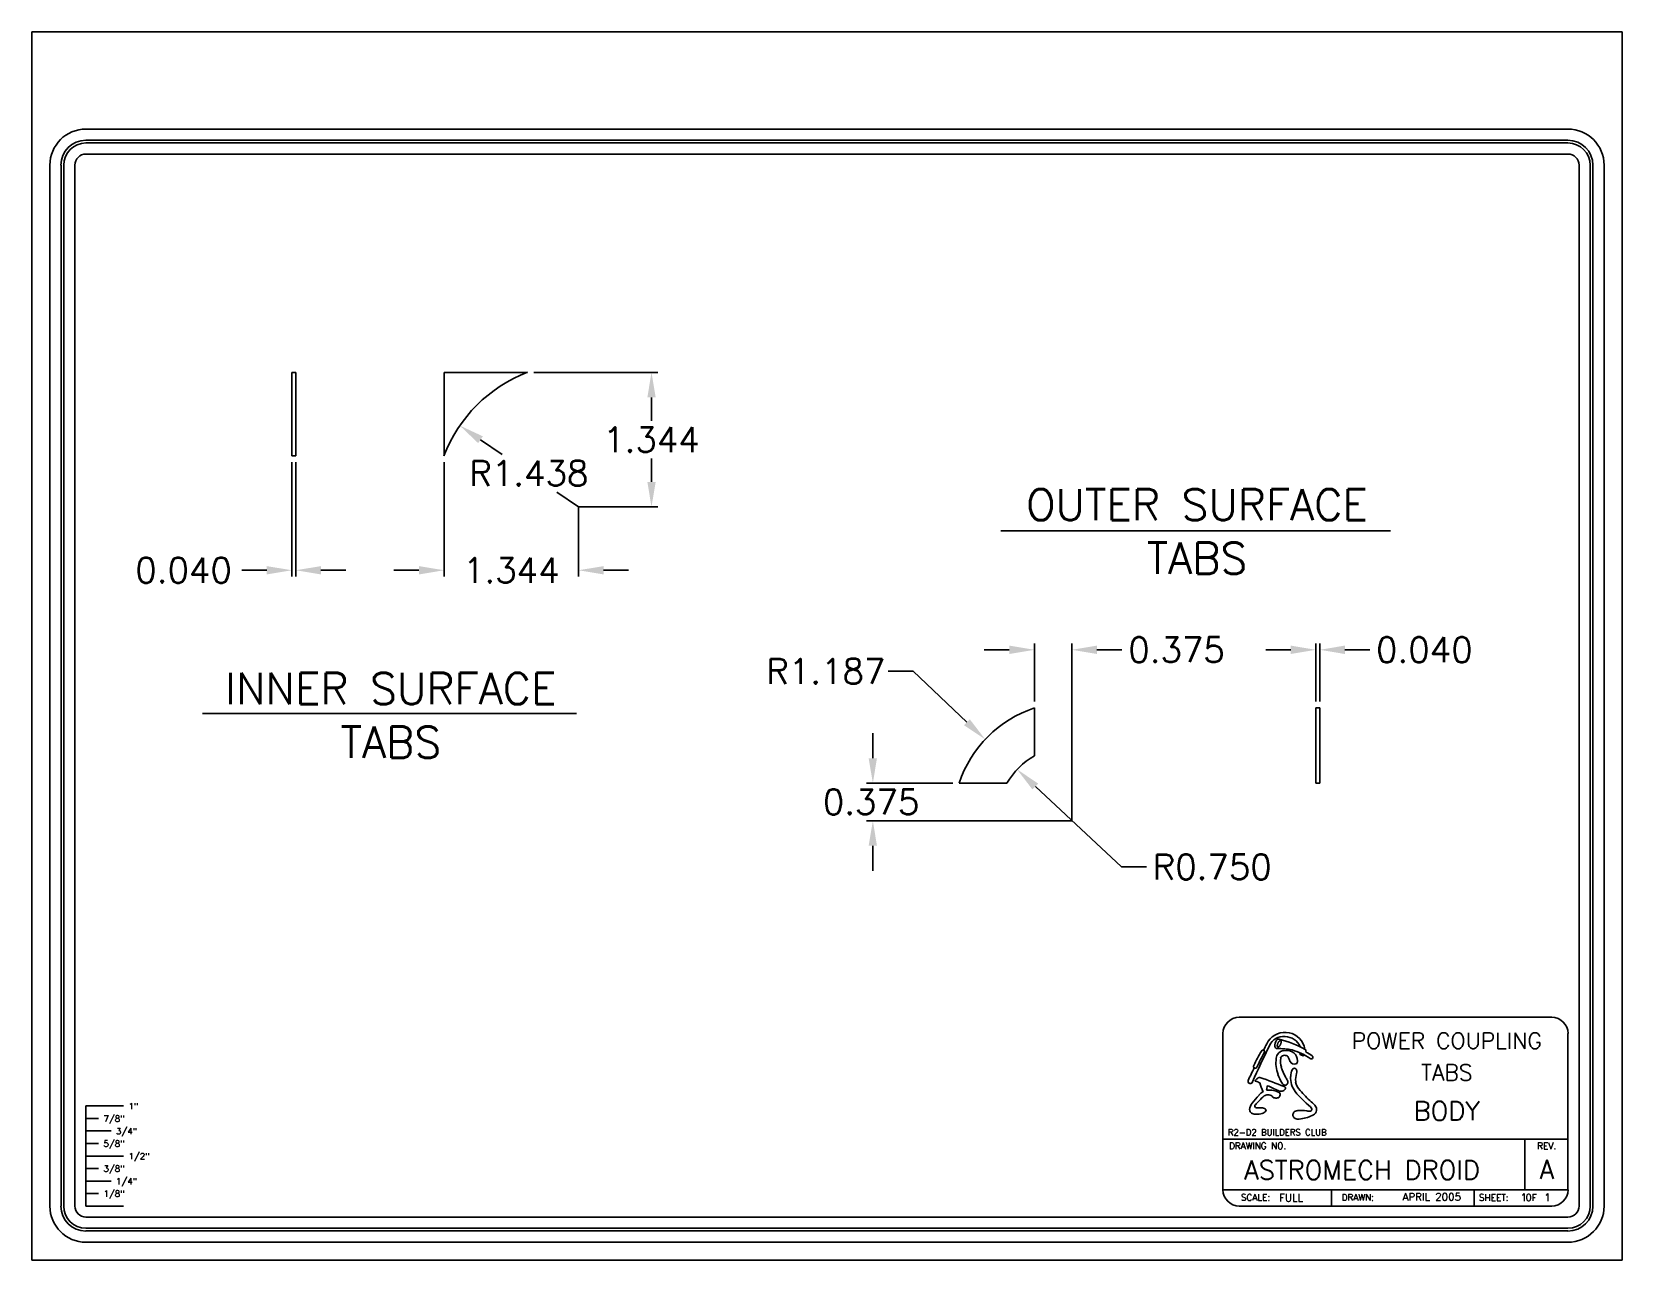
# Model space of a CAD drawing. Extents: x 0 to 15.9, y 0 to 12.3.
import ezdxf
from ezdxf.enums import TextEntityAlignment as Align

# ---------------------------------------------------------------- set-up
doc = ezdxf.new("R2010")
doc.units = 0
doc.layers.get('0').update_dxf_attribs({"linetype": 'CONTINUOUS'})
for name, color, linetype in [('BODY_-_POWER_COUPLING', 7, 'CONTINUOUS'), ('DIMENSIONS', 1, 'CONTINUOUS'), ('FORM', 5, 'CONTINUOUS')]:
    doc.layers.add(name, color=color, linetype=linetype)
doc.styles.get("Standard").update_dxf_attribs({"font": 'simplex.shx'})

msp = doc.modelspace()

# ---------------------------------------------------------------- linework, layer by layer
for p, q in [((0, 0), (0, 12.274)), ((0, 12.274), (15.884, 12.274)), ((15.884, 0), (15.884, 12.274)), ((4.951, 8.871), (4.117, 8.871)), ((4.117, 8.037), (4.117, 8.871)), ((0.541, 0.541), (0.541, 1.541)), ((0.541, 1.541), (0.916, 1.541)), ((0.541, 1.416), (0.666, 1.416)), ((0.541, 1.291), (0.791, 1.291)), ((0.541, 1.166), (0.666, 1.166)), ((0.541, 1.041), (0.916, 1.041)), ((0.541, 0.916), (0.666, 0.916)), ((0.541, 0.791), (0.791, 0.791)), ((0.541, 0.666), (0.666, 0.666)), ((0.541, 0.541), (0.916, 0.541)), ((0, 0), (15.884, 0))]:
    msp.add_line(p, q)
at = {"layer": 'BODY_-_POWER_COUPLING'}
for p, q in [((2.637, 8.871), (2.597, 8.871)), ((2.597, 8.871), (2.597, 8.037)), ((2.637, 8.871), (2.637, 8.037)), ((2.637, 8.037), (2.597, 8.037)), ((10.013, 5.041), (10.013, 5.518)), ((12.824, 5.518), (12.864, 5.518)), ((12.824, 5.518), (12.824, 4.766)), ((12.864, 5.518), (12.864, 4.766)), ((9.739, 4.766), (9.261, 4.766)), ((12.824, 4.766), (12.864, 4.766))]:
    msp.add_line(p, q, dxfattribs=at)
for centre, radius, start, end in [((5.461, 7.527), 1.438, 110.7789, 159.2211), ((10.388, 4.391), 1.188, 108.4085, 161.5915), ((10.388, 4.391), 0.75, 120, 150)]:
    msp.add_arc(centre, radius, start, end, dxfattribs=at)
at = {"layer": 'DIMENSIONS'}
for p, q in [((5.014, 8.871), (6.252, 8.871)), ((6.189, 8.621), (6.189, 8.387)), ((4.481, 8.198), (4.697, 8.05)), ((2.597, 7.975), (2.597, 6.831)), ((2.637, 7.975), (2.637, 6.831)), ((4.117, 7.975), (4.117, 6.831)), ((6.189, 7.777), (6.189, 8.012)), ((5.461, 7.527), (5.245, 7.675)), ((5.461, 7.527), (6.252, 7.527)), ((5.461, 7.527), (5.461, 6.831)), ((9.677, 7.288), (13.57, 7.288)), ((2.347, 6.894), (2.097, 6.894)), ((2.887, 6.894), (3.137, 6.894)), ((3.867, 6.894), (3.617, 6.894)), ((5.711, 6.894), (5.961, 6.894)), ((9.763, 6.099), (9.513, 6.099)), ((10.013, 5.581), (10.013, 6.161)), ((10.388, 4.391), (10.388, 6.161)), ((10.638, 6.099), (10.888, 6.099)), ((12.574, 6.099), (12.324, 6.099)), ((12.824, 5.581), (12.824, 6.161)), ((12.864, 5.581), (12.864, 6.161)), ((13.114, 6.099), (13.364, 6.099)), ((8.803, 5.885), (8.553, 5.885)), ((9.34, 5.375), (8.803, 5.885)), ((1.705, 5.462), (5.439, 5.462)), ((8.4, 5.016), (8.4, 5.266)), ((9.199, 4.766), (8.337, 4.766)), ((10.882, 3.93), (10.023, 4.733)), ((10.388, 4.391), (8.337, 4.391)), ((8.4, 4.141), (8.4, 3.891)), ((11.132, 3.93), (10.882, 3.93))]:
    msp.add_line(p, q, dxfattribs=at)
for points in [[(6.148, 8.621), (6.231, 8.621), (6.189, 8.871)], [(4.505, 8.232), (4.458, 8.164), (4.275, 8.339)], [(6.148, 7.777), (6.231, 7.777), (6.189, 7.527)], [(2.347, 6.935), (2.347, 6.852), (2.597, 6.894)], [(2.887, 6.935), (2.887, 6.852), (2.637, 6.894)], [(3.867, 6.935), (3.867, 6.852), (4.117, 6.894)], [(5.711, 6.935), (5.711, 6.852), (5.461, 6.894)], [(9.763, 6.141), (9.763, 6.057), (10.013, 6.099)], [(10.638, 6.141), (10.638, 6.057), (10.388, 6.099)], [(12.574, 6.141), (12.574, 6.057), (12.824, 6.099)], [(13.114, 6.141), (13.114, 6.057), (12.864, 6.099)], [(9.368, 5.405), (9.311, 5.345), (9.522, 5.204)], [(8.358, 5.016), (8.441, 5.016), (8.4, 4.766)], [(10.051, 4.763), (9.994, 4.703), (9.84, 4.904)], [(8.358, 4.141), (8.441, 4.141), (8.4, 4.391)]]:
    msp.add_solid(points, dxfattribs=at)
at = {"layer": 'FORM'}
for p, q in [((15.342, 11.302), (0.541, 11.302)), ((15.342, 11.191), (0.541, 11.191)), ((15.342, 11.163), (0.541, 11.163)), ((15.342, 11.052), (0.541, 11.052)), ((0.18, 0.541), (0.18, 10.941)), ((0.292, 0.541), (0.292, 10.941)), ((0.319, 0.541), (0.319, 10.941)), ((0.43, 0.541), (0.43, 10.941)), ((15.454, 0.541), (15.454, 10.941)), ((15.565, 0.541), (15.565, 10.941)), ((15.592, 0.541), (15.592, 10.941)), ((15.703, 0.541), (15.703, 10.941)), ((15.342, 0.43), (0.541, 0.43)), ((15.342, 0.319), (0.541, 0.319)), ((15.342, 0.292), (0.541, 0.292)), ((15.342, 0.18), (0.541, 0.18))]:
    msp.add_line(p, q, dxfattribs=at)
at = {"layer": 'FORM', "linetype": 'CONTINUOUS'}
for p, q in [((12.06, 2.427), (15.18, 2.427)), ((11.897, 0.704), (11.897, 2.264)), ((15.342, 2.264), (15.342, 0.704)), ((11.897, 1.208), (15.342, 1.208)), ((14.913, 1.208), (14.913, 0.704)), ((11.897, 0.704), (15.342, 0.704)), ((12.98, 0.704), (12.98, 0.541)), ((14.404, 0.702), (14.404, 0.539)), ((12.06, 0.541), (15.18, 0.541))]:
    msp.add_line(p, q, dxfattribs=at)
at = {"layer": 'FORM', "color": 1}
msp.add_polyline3d([(12.473, 2.195, 0), (12.472, 2.195, 0), (12.472, 2.196, 0), (12.471, 2.196, 0), (12.47, 2.196, 0), (12.469, 2.196, 0), (12.469, 2.195, 0), (12.468, 2.195, 0), (12.467, 2.195, 0), (12.466, 2.194, 0), (12.465, 2.194, 0), (12.464, 2.193, 0), (12.463, 2.193, 0), (12.462, 2.192, 0), (12.461, 2.191, 0), (12.46, 2.191, 0), (12.459, 2.19, 0), (12.458, 2.189, 0), (12.457, 2.188, 0), (12.457, 2.187, 0), (12.456, 2.186, 0), (12.455, 2.184, 0), (12.454, 2.183, 0), (12.453, 2.182, 0), (12.452, 2.18, 0), (12.451, 2.179, 0), (12.45, 2.178, 0), (12.449, 2.176, 0), (12.448, 2.175, 0), (12.448, 2.173, 0), (12.447, 2.172, 0), (12.446, 2.17, 0), (12.445, 2.168, 0), (12.445, 2.167, 0), (12.444, 2.165, 0), (12.444, 2.164, 0), (12.443, 2.162, 0), (12.442, 2.16, 0), (12.442, 2.159, 0), (12.441, 2.157, 0), (12.441, 2.156, 0), (12.441, 2.154, 0), (12.44, 2.153, 0), (12.44, 2.151, 0), (12.44, 2.149, 0), (12.44, 2.148, 0), (12.439, 2.147, 0), (12.439, 2.145, 0), (12.439, 2.144, 0), (12.439, 2.143, 0), (12.439, 2.141, 0), (12.439, 2.14, 0), (12.44, 2.139, 0), (12.44, 2.138, 0), (12.44, 2.137, 0), (12.44, 2.136, 0), (12.441, 2.135, 0), (12.441, 2.134, 0), (12.441, 2.133, 0), (12.442, 2.133, 0), (12.442, 2.132, 0), (12.443, 2.131, 0), (12.443, 2.131, 0), (12.444, 2.131, 0), (12.444, 2.13, 0), (12.445, 2.13, 0), (12.446, 2.13, 0), (12.447, 2.13, 0), (12.447, 2.13, 0), (12.448, 2.13, 0), (12.449, 2.13, 0), (12.45, 2.13, 0), (12.451, 2.13, 0), (12.452, 2.131, 0), (12.453, 2.131, 0), (12.453, 2.132, 0), (12.454, 2.132, 0), (12.455, 2.133, 0), (12.456, 2.134, 0), (12.457, 2.135, 0), (12.458, 2.136, 0), (12.459, 2.137, 0), (12.46, 2.138, 0), (12.461, 2.139, 0), (12.462, 2.14, 0), (12.463, 2.141, 0), (12.464, 2.142, 0), (12.465, 2.143, 0), (12.466, 2.145, 0), (12.466, 2.146, 0), (12.467, 2.148, 0), (12.468, 2.149, 0), (12.469, 2.151, 0), (12.47, 2.152, 0), (12.471, 2.154, 0), (12.471, 2.155, 0), (12.472, 2.157, 0), (12.473, 2.158, 0), (12.473, 2.16, 0), (12.474, 2.162, 0), (12.475, 2.163, 0), (12.475, 2.165, 0), (12.476, 2.166, 0), (12.476, 2.168, 0), (12.476, 2.17, 0), (12.477, 2.171, 0), (12.477, 2.173, 0), (12.477, 2.174, 0), (12.478, 2.176, 0), (12.478, 2.177, 0), (12.478, 2.179, 0), (12.478, 2.18, 0), (12.478, 2.181, 0), (12.478, 2.183, 0), (12.478, 2.184, 0), (12.478, 2.185, 0), (12.478, 2.186, 0), (12.478, 2.187, 0), (12.478, 2.188, 0), (12.477, 2.189, 0), (12.477, 2.19, 0), (12.477, 2.191, 0), (12.476, 2.192, 0), (12.476, 2.193, 0), (12.475, 2.193, 0), (12.475, 2.194, 0), (12.474, 2.194, 0), (12.474, 2.195, 0), (12.473, 2.195, 0)], dxfattribs=at)
at = {"layer": 'FORM'}
for centre, radius, start, end in [((0.541, 10.941), 0.361, 90, 180), ((15.342, 10.941), 0.361, 0, 90), ((0.541, 10.941), 0.25, 90, 180), ((0.541, 10.941), 0.222, 90, 180), ((15.342, 10.941), 0.25, 0, 90), ((15.342, 10.941), 0.222, 0, 90), ((0.541, 10.941), 0.111, 90, 180), ((15.342, 10.941), 0.111, 0, 90), ((0.541, 0.541), 0.361, 180, 270), ((0.541, 0.541), 0.25, 180, 270), ((0.541, 0.541), 0.222, 180, 270), ((0.541, 0.541), 0.111, 180, 270), ((15.342, 0.541), 0.361, 270, 0), ((15.342, 0.541), 0.25, 270, 0), ((15.342, 0.541), 0.222, 270, 0), ((15.342, 0.541), 0.111, 270, 0)]:
    msp.add_arc(centre, radius, start, end, dxfattribs=at)
at = {"layer": 'FORM', "linetype": 'CONTINUOUS'}
for centre, start, end in [((12.06, 2.264), 90, 180), ((15.18, 2.264), 360, 90), ((12.06, 0.704), 180, 270), ((15.18, 0.704), 270, 0)]:
    msp.add_arc(centre, 0.163, start, end, dxfattribs=at)
at = {"layer": 'FORM', "color": 7}
for centre, radius, start, end in [((12.516, 2.076), 0.201, 18.2326, 154.6361), ((12.505, 2.077), 0.159, 85.4854, 155.5007), ((12.512, 2.065), 0.17, 23.4687, 88.1516), ((19.095, -1.203), 7.52, 153.5831, 156.6069), ((18.009, -0.812), 6.407, 152.341, 152.9694), ((12.513, 2.011), 0.0841, 99.8697, 175.5952), ((12.528, 1.965), 0.132, 54.1043, 102.9674), ((12.535, 1.991), 0.107, 0.8907, 49.1139), ((12.584, 2.103), 0.0899, 333.247, 339.1268), ((12.576, 2.097), 0.137, 5.638, 17.7915), ((18.08, -1.021), 6.567, 153.3711, 154.604), ((12.763, 1.972), 0.337, 172.3003, 200.1263), ((12.67, 1.988), 0.199, 171.5259, 197.4947), ((12.507, 2.012), 0.0347, 100.0375, 170.9848), ((12.9, 2.044), 0.436, 195.3231, 209.2908), ((12.508, 1.963), 0.0842, 68.785, 94.7421), ((12.496, 1.995), 0.0629, 20.1831, 47.8338), ((12.389, 1.939), 0.182, 14.2811, 24.9473), ((12.61, 2.01), 0.0505, 210.2865, 287.2592), ((12.61, 1.894), 0.024, 69.7642, 151.8988), ((12.607, 1.893), 0.0265, 357.6694, 65.2511), ((12.614, 1.988), 0.0284, 291.9673, 10.2011), ((12.669, 2.061), 0.00515, 157.3748, 243.1832), ((12.789, 2.281), 0.256, 241.5397, 249.3399), ((12.699, 2.044), 0.00283, 246.7424, 343.5507), ((12.576, 2.097), 0.137, 336.9972, 341.1119), ((12.17, 1.788), 0.0237, 161.1287, 346.893), ((12.225, 1.794), 0.00662, 120.5491, 251.4839), ((12.349, 1.673), 0.179, 124.2548, 135.0129), ((11.335, -0.684), 2.627, 69.2866, 70.2231), ((12.262, 1.807), 0.0196, 76.4452, 134.3635), ((13.065, 2.025), 0.84, 197.5192, 203.9815), ((10.105, -4.313), 6.508, 68.3272, 70.6061), ((13.003, 2.066), 0.595, 200.6463, 210.0465), ((12.516, 1.779), 0.0298, 201.5645, 38.0941), ((12.184, 1.605), 0.405, 28.4319, 33.8655), ((12.699, 1.842), 0.126, 149.9608, 183.0164), ((12.792, 1.82), 0.22, 175.9752, 218.045), ((12.831, 1.803), 0.209, 162.8186, 185.355), ((12.807, 1.824), 0.189, 192.3535, 222.302), ((12.545, 1.888), 0.0891, 345.3619, 2.6057), ((13.376, 0.622), 1.519, 137.4564, 141.4055), ((12.769, 1.074), 0.728, 134.541, 138.9147), ((12.389, 1.534), 0.176, 121.505, 139.0958), ((12.492, 1.396), 0.306, 126.6804, 139.7871), ((12.344, 1.592), 0.0607, 90, 125.5975), ((12.084, 1.757), 0.255, 346.5241, 356.715), ((12.364, 1.462), 0.238, 81.0168, 97.6796), ((11.335, -0.684), 2.627, 64.8574, 67.5151), ((12.351, 1.617), 0.0359, 63.4627, 100.742), ((12.354, 1.598), 0.053, 50.0038, 75.5417), ((12.449, 1.692), 0.0811, 221.1819, 237.6838), ((12.379, 1.556), 0.142, 58.748, 81.1062), ((12.428, 1.685), 0.0649, 250.0839, 281.7545), ((12.437, 1.651), 0.03, 277.7057, 342.6988), ((12.474, 1.741), 0.0536, 243.4858, 285.1066), ((12.444, 1.655), 0.0248, 329.1857, 69.5272), ((12.482, 1.734), 0.0447, 277.7873, 324.4296), ((12.504, 1.718), 0.0177, 325.5245, 75.3405), ((13.49, 2.406), 1.132, 219.6028, 230.5002), ((13.458, 2.349), 1.025, 219.5063, 228.4276), ((12.274, 1.498), 0.112, 140.5469, 175.5193), ((12.195, 1.506), 0.0321, 178.8843, 204.47), ((12.205, 1.502), 0.04, 192.6455, 248.2224), ((12.222, 1.535), 0.077, 245.4026, 275.4098), ((12.228, 1.541), 0.0147, 124.2549, 201.2233), ((12.233, 1.543), 0.0193, 201.8253, 267.1645), ((12.221, 1.751), 0.293, 271.6993, 283.3954), ((12.257, 1.695), 0.173, 261.666, 278.334), ((12.284, 1.46), 0.0631, 52.9907, 91.7489), ((12.273, 1.529), 0.0646, 283.5752, 324.5897), ((12.31, 1.498), 0.0172, 337.1416, 47.565), ((12.638, 1.45), 0.0439, 88.4325, 186.6263), ((12.645, 1.46), 0.0525, 195.7266, 285.3807), ((12.676, 1.099), 0.397, 81.4266, 95.2081), ((12.583, 1.924), 0.521, 278.3733, 293.1521), ((12.758, 1.596), 0.107, 257.5181, 277.231), ((12.749, 1.505), 0.0348, 12.0254, 52.1436), ((12.764, 1.508), 0.0198, 292.2603, 12.8674), ((12.668, 1.432), 0.187, 32.9711, 53.7284), ((12.769, 1.505), 0.0624, 287.7475, 27.3521)]:
    msp.add_arc(centre, radius, start, end, dxfattribs=at)
at = {"layer": 'FORM', "color": 5}
for centre, radius, start, end in [((13.481, 1.356), 1.406, 148.4149, 155.1985), ((13.753, 1.26), 1.658, 150.4088, 156.2074), ((12.297, 2.085), 0.0155, 335.3232, 152.6722), ((12.512, 2.144), 0.0976, 145.6086, 184.3667), ((12.437, 2.138), 0.0223, 183.998, 273.3138), ((12.452, 2.186), 0.0242, 75.2447, 147.693), ((12.434, 1.351), 0.765, 78.393, 89.648), ((12.163, 1.077), 1.17, 61.6372, 75.392), ((12.425, 1.528), 0.595, 54.9325, 74.1529), ((12.697, 2.087), 0.0296, 342.6983, 41.6728), ((12.583, 1.772), 0.338, 52.7669, 65.0636), ((12.22, 1.937), 0.0177, 152.1811, 330.991), ((12.778, 2.027), 0.0166, 227.6203, 57.4121)]:
    msp.add_arc(centre, radius, start, end, dxfattribs=at)

# ---------------------------------------------------------------- texts
for s, p in [('7/8"', (0.716, 1.383)), ('1"', (0.966, 1.508)), ('3/4"', (0.841, 1.258)), ('5/8"', (0.716, 1.133)), ('3/8"', (0.716, 0.883)), ('1/2"', (0.966, 1.008)), ('1/4"', (0.841, 0.758)), ('1/8"', (0.716, 0.633))]:
    msp.add_text(s, height=0.0625).set_placement(p)
at = {"layer": 'DIMENSIONS'}
for s, p in [('1.344', (5.707, 8.074)), ('R1.438', (4.37, 7.738)), ('0.040', (1.034, 6.769)), ('1.344', (4.307, 6.769)), ('0.375', (10.951, 5.974)), ('0.040', (13.426, 5.974)), ('R1.187', (7.336, 5.76)), ('0.375', (7.9, 4.454)), ('R0.750', (11.195, 3.805))]:
    msp.add_text(s, height=0.25, dxfattribs=at).set_placement(p)
for s, p in [('OUTER SURFACE', (11.637, 7.393)), ('TABS', (11.637, 6.858)), ('INNER SURFACE', (3.586, 5.555)), ('TABS', (3.586, 5.019))]:
    msp.add_text(s, height=0.3125, dxfattribs=at).set_placement(p, align=Align.CENTER)
at = {"layer": 'FORM'}
for s, height, p in [('POWER COUPLING', 0.16, (14.132, 2.113)), ('TABS', 0.16, (14.132, 1.796)), ('BODY', 0.1881, (14.132, 1.398))]:
    msp.add_text(s, height=height, dxfattribs=at).set_placement(p, align=Align.CENTER)
at = {"layer": 'FORM', "color": 7}
msp.add_text('R2-D2 BUILDERS CLUB', height=0.0622, dxfattribs=at).set_placement((11.946, 1.247))
at = {"layer": 'FORM', "linetype": 'CONTINUOUS'}
for s, p in [('DRAWING NO.', (11.957, 1.11)), ('SCALE:', (12.076, 0.595)), ('DRAWN:', (13.082, 0.595)), ('SHEET:   OF', (14.453, 0.594))]:
    msp.add_text(s, height=0.065, dxfattribs=at).set_placement(p)
msp.add_text('REV.', height=0.065, dxfattribs=at).set_placement((15.13, 1.11), align=Align.CENTER)
at = {"layer": 'FORM'}
for s, height, p in [('ASTROMECH DROID', 0.18809, (12.108, 0.807)), ('A', 0.188, (15.059, 0.814)), ('FULL', 0.0752, (12.458, 0.587)), ('1   1', 0.0752, (14.868, 0.59))]:
    msp.add_text(s, height=height, dxfattribs=at).set_placement(p)
msp.add_text('APRIL 2005', height=0.0752, dxfattribs=at).set_placement((14.274, 0.595), align=Align.RIGHT)

doc.saveas('drawing.dxf')
